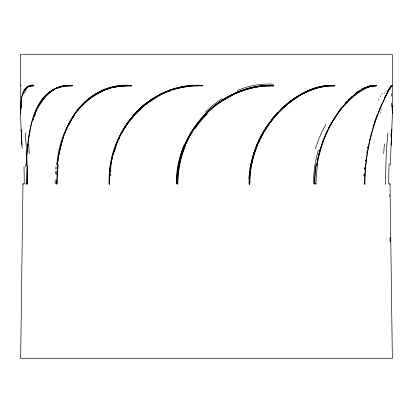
<?xml version="1.0" encoding="UTF-8"?>
<svg xmlns="http://www.w3.org/2000/svg" width="413" height="413" viewBox="0 0 413 413"><rect width="100%" height="100%" fill="white"/><g stroke="black" fill="none" stroke-linecap="round" stroke-linejoin="round"><path stroke-width="0.62" d="M20.65 113.957C21.254 104.732 19.272 84.164 33.69 85.393M392.35 113.864L392.149 106.053M109.657 181.544L109.631 183.991L109.3 184.193C105.909 133.394 148.68 81.593 201.952 85.398M109.3 184.193C107.359 133.182 148.897 82.208 202.411 85.899L201.885 85.321M176.924 183.486L177.316 184.193L176.847 183.692L177.234 175.623M364.426 184.028L364.906 184.193L364.664 181.88L364.999 172.221L366.522 157.162L368.768 144.411L371.715 132.336L375.737 119.507L380.492 107.163L387.662 92.037L390.837 86.673L392.293 85.321L391.586 85.357A77.061 3.087 -65.6 0 0 391.338 85.357M364.906 184.193C364.87 161.085 369.227 138.04 377.224 116.378C380.239 108.216 383.698 100.209 387.771 92.517C387.575 91.449 393.522 84.293 391.627 85.775M56.364 183.548L56.364 180.089M176.847 183.692L177.12 176.232L178.096 168.184M116.678 143.089C111.644 155.918 109.223 169.717 109.223 183.486L109.631 183.991L109.646 182.154M23.536 183.537L23.03 183.692L22.958 184.193L20.65 358.561L392.35 358.561L390.027 184.069M109.249 181.039L109.223 183.486L108.893 183.692M20.949 85.847L20.872 85.248M390.239 165.154L392.304 117.055L392.35 54.439L20.65 54.439L20.65 112.868M21.43 108.077L21.667 104.071M364.483 176.057L364.565 174.229M26.055 165.154C28.229 136.145 30.097 88.439 68.073 85.367M391.922 129.181L391.126 145.268M21.445 107.654L21.672 104.045M26.174 165.659C27.764 141.989 29.086 115.965 44.687 96.807M390.91 134.783L390.972 133.544M390.894 136.352L390.956 135.123M56.571 174.451L56.788 171.07M109.946 175.448L110.039 174.229M364.88 169.376L364.973 168.168M56.968 168.829L57.18 166.599M177.218 174.993L178.282 167.043M28.285 144.751L28.156 145.908L28.275 144.839M110.338 171.189L110.477 169.98M56.911 164.41C59.658 125.149 87.148 81.304 131.535 85.491M57.195 164.916L59.121 152.836L61.811 142.165M57.433 164.302L57.577 163.125M365.717 160.987L365.866 159.795L365.717 160.967M57.526 163.538L57.598 162.954M57.67 162.376L57.748 161.798M57.727 161.953L58.057 159.619M57.825 161.225L57.99 160.074M110.715 168.168L110.885 166.966M58.161 158.928L58.434 157.208M29.442 136.305L29.524 135.789M58.233 158.453L58.424 157.296M316.786 164.41L317.065 162.877M317.169 164.916C322.61 134.019 338.882 101.748 367.9 87.195M316.771 164.622L316.962 163.46M111.174 165.159L111.273 164.56M178.137 167.59L178.69 164.746M58.532 156.641L59.265 152.676L59.033 153.843M29.87 133.735L29.958 133.223M58.62 156.14L58.822 154.989M317.081 162.66L317.169 162.299M178.344 166.367L180.228 157.843L182.634 150.218M317.184 162.082L317.38 161.147M251.006 165.154C255.585 140.152 269.813 117.132 289.921 101.624M251.471 165.659C256.669 137.292 274.258 111.376 298.847 96.265M317.287 161.498L318.103 157.461M30.237 131.706L30.335 131.2M250.841 164.875L251.187 163.114M251.305 165.37L254.181 153.765L258.362 142.64M179.139 165.386L181.689 155.014L185.236 145.252M251.465 164.555L253.215 157.064L255.523 149.743M317.509 160.342L317.979 158.034M251.001 164.054L251.114 163.471M178.803 164.157L181.844 152.531M111.298 161.674L113.575 152.232L116.244 144.214M59.379 152.113L60.494 147.111M59.487 151.571L63.117 137.932L62.549 139.594M251.31 162.531L251.563 161.359M251.357 162.309L251.61 161.153M318.087 157.704L318.232 156.888M318.216 157.131L318.361 156.315M112.336 159.201L112.61 158.019M251.693 160.776L251.966 159.614M318.346 156.563L318.495 155.742M251.739 160.574L252.013 159.423M318.48 155.995L318.908 154.028M369.413 140.255L369.676 139.15M318.614 155.422L319.053 153.46M252.111 159.031L252.405 157.874M252.157 158.85L252.446 157.704M60.634 146.558L60.912 145.448M370.213 136.977L370.492 135.898M319.037 153.724L319.347 152.33M319.182 153.161L319.652 151.204M252.555 157.296L252.87 156.14M60.959 145.02L62.451 140.012M252.601 157.131L252.756 156.558M319.481 152.041L319.812 150.642M371.055 133.771L371.344 132.707M113.498 154.488L113.823 153.321M252.916 155.985L253.241 154.849M319.409 150.435L319.564 149.878M319.786 150.921L320.292 148.964M253.035 155.567L253.2 154.989M319.946 150.363L320.462 148.406M32.957 120.137L33.226 119.228M33.014 119.956L33.303 118.97M113.983 152.738L115.057 149.263M253.37 154.416L253.541 153.843M61.883 141.742L62.786 138.944M253.406 154.281L253.582 153.719M320.436 148.695L320.627 147.854M23.205 94.179L23.365 93.648M114.329 151.566L114.685 150.409M320.607 148.143L320.803 147.296M253.716 153.275L254.078 152.134M373.151 126.543L373.466 125.542M253.752 153.151L254.485 150.91M320.777 147.591C325.418 132.475 332.883 117.989 343.373 106.105M373.145 126.564L373.775 124.571M320.947 147.043C324.974 134.375 331.05 122.351 338.959 111.665M114.871 149.847L115.433 148.128M373.935 124.086L374.255 123.11M254.263 151.571L254.454 151.003M62.89 138.531L63.478 136.837M374.41 122.62L375.061 120.704M34.243 117.055L35.162 114.458M374.741 121.644L375.066 120.689M182.035 151.87L183.047 149.067M34.233 116.074L34.893 114.2M63.246 137.477L63.87 135.717M254.645 150.44L254.867 149.795M34.413 116.543L35.079 114.669M375.221 120.235L376.207 117.452M34.367 115.681L34.671 114.819M115.635 147.56L116.234 145.851M63.612 136.424L67.329 127.127M255.064 149.243L255.265 148.685M255.038 149.315L255.239 148.752M255.704 149.243L258.734 141.804L262.823 133.74M376.708 116.079L376.377 116.977L377.038 115.196M23.613 92.915L23.789 92.445M63.984 135.381L64.593 133.719M182.861 149.516L187.827 138.174L194.828 126.605M255.446 148.19L255.673 147.58M34.986 113.957L35.306 113.105M64.366 134.344L65.388 131.67M183.264 148.494L183.48 147.926M255.884 147.028L256.096 146.481M378.04 112.573L378.37 111.727M64.764 133.311L67.097 127.638M183.702 147.353L188.147 137.586L193.516 128.526M116.678 143.099L120.075 135.402M256.313 145.928L256.53 145.381M35.59 112.372L36.318 110.596M35.632 112.264L35.967 111.433M117.54 142.475L118.004 141.354M256.752 144.839L257.206 143.75M379.692 108.454L380.022 107.664M65.579 131.262L66.441 129.233M256.788 144.751L257.268 143.6M185.267 145.123L186.242 142.95M257.438 143.208L258.151 141.592M36.494 111.112L36.845 110.302M381.003 105.361L381.648 103.89M185.509 144.555L189.273 136.837L193.651 129.527M118.056 139.754L118.541 138.66M185.277 143.559L185.525 142.996M36.664 109.806L37.387 108.216M258.6 142.103C267.392 122.651 282.11 105.728 300.664 95.052M66.885 128.231L67.551 126.646M118.959 139.155L119.46 138.056M185.778 142.433C190.625 131.768 197.404 121.985 205.648 113.663M258.393 141.06L258.889 139.992M186.087 143.296C191.983 130.188 200.78 118.402 211.637 108.98M186.516 142.32L188.436 138.438M67.34 127.235C71.661 117.462 77.871 108.438 85.842 101.288M119.042 137.565L119.553 136.476M258.796 140.188L259.328 139.062M24.305 91.216L24.501 90.803M259.137 139.46L259.395 138.933M37.48 108.015L40.52 102.455L44.176 97.406M68.011 125.666L74.314 114.592M67.804 126.249C76.988 106.234 95.408 89.528 117.767 86.694M37.95 107.938L38.729 106.415M120.064 135.423L121.154 133.275M259.911 137.875L260.18 137.353M68.635 125.526L69.415 123.977M385.535 95.635L385.809 95.093M261.011 135.732L260.438 136.837L260.985 135.789M386.852 93.08L387.802 91.314M121.143 133.291C127.725 120.684 137.183 109.543 148.783 101.288M329.001 127.627C339.316 110.328 353.936 86.9 376.573 85.821C360.652 85.79 349.006 99.476 339.538 110.601M38.533 105.919L39.751 103.72M69.947 122.955L71.325 120.446M261.259 135.273L261.816 134.246M189.02 137.328L189.619 136.223M122.134 132.718L123.301 130.622M387.802 91.314L388.654 89.802L388.024 90.917M24.708 90.406L24.919 90.024M262.1 133.735L262.673 132.718M387.704 90.824L387.926 90.426M70.788 121.386L71.31 120.457M39.364 105.248L42.663 100.101L45.967 96.146M263.112 133.234L269.436 123.43M190.228 135.128L196.433 125.521L201.234 119.45L206.5 113.761L206.5 112.806C224.042 95.501 248.435 84.267 273.339 85.321L273.767 85.821L264.335 86.049M39.54 104.938L43.158 99.44L47.614 94.525M388.354 89.673L388.767 88.965L388.359 89.667M262.962 132.206L263.85 130.699M197.497 123.337L197.951 122.568M388.85 89.461L389.041 89.136M123.466 129.119L128.004 122.129L133.91 114.7A95.542 91.908 47.3 0 1 144.865 103.957M123.89 129.61L124.514 128.567M71.888 119.455L74.288 115.619M264.155 130.198L264.459 129.703M264.067 130.343L264.718 129.284M40.175 103.013L40.608 102.316M125.764 126.564L125.134 127.576L127.756 123.575M72.936 117.726L74.066 115.955M25.141 89.657L25.369 89.301M40.83 101.965C47.221 91.17 59.947 83.922 72.487 85.553M265.704 127.725L266.344 126.75M266.086 127.142L266.788 126.084M390.218 87.257L390.068 87.479L390.724 86.549L390.486 86.869M193.986 129.016L195.7 126.533M266.994 125.779L267.655 124.819M127.075 124.571L129.847 120.689M74.913 113.725C85.197 98.439 102.114 87.633 120.544 85.754M268.228 124.003L269.689 121.985M195.509 125.65L201.157 118.505L208.358 111.025M128.433 122.62L129.837 120.704M196.397 125.562L201.57 119.058L206.5 113.761M338.01 112.016L338.629 111.174M25.606 88.96L26.225 88.17M270.123 122.491L278.3 112.764M339.249 110.348L339.878 109.528M77.556 111.087L78.233 110.209M130.198 120.235L136.755 112.573L144.545 105.361M130.57 119.749L134.339 115.196A95.491 91.908 47 0 1 144.405 105.191M271.098 120.137L271.811 119.228M271.243 119.956L272.022 118.97M340.508 108.722L341.138 107.927M272.812 117.994L274.423 116.074M273.272 117.437L276.297 113.957M79.714 108.418L80.39 107.638M343.983 105.093C352.48 95.914 362.944 85.155 376.382 85.321L373.868 85.646M79.642 108.5L80.731 107.261M44.134 97.463L47.944 93.514M275.244 115.134L277.768 112.372M345 103.4L345.655 102.682M44.671 96.859C50.154 90.726 57.996 86.394 66.287 86.028M345.511 102.842L346.553 101.722M81.469 106.446L82.218 105.645M81.779 106.105L82.486 105.356M346.306 101.985L346.966 101.288M82.595 105.243C88.449 99.166 95.491 94.205 103.26 90.896M46.333 95.77L51.098 91.701M279.9 111.112C286.126 104.923 293.013 99.265 300.778 95.124M83.209 104.618C88.774 98.991 95.372 94.36 102.625 91.175M348.293 99.941L348.954 99.285M281.253 108.862L284.867 105.552M349.981 98.299L350.658 97.664M281.934 108.216L284.454 105.919M208.348 111.03L211.224 108.438M47.898 94.267L48.182 94.009M351.339 97.045L352.015 96.441M48.228 93.266C53.334 88.769 59.9 86.018 66.674 85.46M211.606 109.001L213.418 107.468M211.198 108.454L212.199 107.597M48.471 93.761L50.882 91.856M86.616 100.607C98.805 89.884 115.294 84.495 131.458 85.398L121.329 85.558M285.786 104.763L287.655 103.209M212.168 107.623L214.187 105.965M213.382 107.494L216.159 105.274M213.154 106.802L221.451 100.653M287.03 103.72L289.224 101.965M354.266 94.531L354.927 93.999M145.464 104.618L146.393 103.89M288.594 102.455L298.423 95.785M215.147 105.201L218.281 102.847M216.107 105.31L217.088 104.566M289.673 101.619L291.475 100.261L290.499 100.989M356.068 93.121L356.734 92.62M217.031 104.603L218.023 103.864M217.966 103.911L218.973 103.178M291.929 99.931L293.757 98.645M218.905 103.224L220.888 101.841M148.773 101.293L150.719 99.946M292.389 99.605L293.323 98.944M357.405 92.135L358.071 91.665M357.565 92.016L358.221 91.557M219.257 102.156L224.626 98.635M219.855 102.553L228.895 96.916M149.738 100.612L151.69 99.301M294.216 98.33L295.605 97.406M294.262 98.299L297.107 96.446M358.732 91.211L359.351 90.798M221.781 101.237L230.062 96.291M151.679 99.306L160.848 94.081M296.069 97.101L299.797 94.825M222.437 100.008L225.684 97.995M223.552 100.085L224.089 99.75M359.971 90.401L360.58 90.019M224.62 99.414L235.167 93.756M52.792 90.581L53.122 90.385M154.121 98.537L161.313 94.567M298.062 95.857L299.389 95.207M52.91 90.514L53.53 90.142M225.575 98.067C239.896 89.492 256.633 84.727 273.339 85.321M299.43 95.77L301.748 94.577M299.017 95.279L301.325 94.097M156.129 97.334L157.146 96.756M300.266 94.556L302.151 93.514M301.134 94.789L302.543 94.009M28.425 86.916L28.765 86.725L28.497 86.875M227.666 96.854L237.537 92.042M362.093 89.131L362.728 88.78M300.948 94.174L302.301 93.56M301.356 94.66L302.719 94.045M54.118 89.812L54.454 89.631M362.402 88.96L363.001 88.635M301.913 93.643L303.276 93.044M302.326 94.133L303.689 93.529M229.804 96.43C243.216 89.223 258.492 85.124 273.767 85.821M303.018 93.761C312.817 88.687 323.807 85.212 334.948 85.821L334.613 85.321L328.361 85.383L317.633 87.267M302.626 93.266L303.101 93.018M230.619 96.002L231.177 95.713M302.884 93.126C312.558 88.315 323.24 84.701 334.184 85.398L334.515 85.899L334.948 85.821M303.297 93.617L304.67 93.023M54.795 89.451L55.136 89.28M303.57 92.77L305.992 91.583M363.357 88.449L364.602 87.83M231.724 95.434C240.443 91.015 249.86 87.923 259.555 86.57M304.267 93.111L305.646 92.538M160.838 94.087L166.222 91.665M161.302 94.572L167.745 91.727M304.83 92.14L310.452 89.657M305.243 92.626L306.627 92.068M364.194 88.026L366.527 86.993M306.219 92.156L307.608 91.609M306.477 91.361L307.928 90.705M162.975 93.075L164.049 92.589M307.195 91.701L308.526 91.201M29.39 86.436L29.086 86.57L29.462 86.405M56.519 88.625L57.221 88.32M236.081 93.359C244.656 89.554 253.819 87.019 263.174 86.147M308.108 91.288L309.445 90.803M308.413 90.499L310.844 89.502M309.027 90.896L316.554 88.175M309.765 90.581C317.571 87.365 326.038 85.403 334.515 85.899L326.172 86.162L317.034 88.036M166.207 91.671L170.528 90.039M104.179 90.514L105.098 90.148M57.417 88.243L58.094 87.974M167.75 91.727L170.987 90.53M56.333 183.486C55.425 183.351 56.029 184.663 56.576 184.002M311.33 89.316L316.182 87.68M311.371 89.301C318.624 86.565 326.404 84.944 334.184 85.398M168.819 91.314L169.903 90.917M367.049 86.792L367.637 86.575M106.027 89.797L107.912 89.131M367.095 86.771L367.663 86.57M58.656 87.768L59.389 87.515M106.497 89.621L107.488 89.275M170.512 90.039L171.617 89.667M367.864 87.076L372.376 85.961L375.975 85.899M171.601 89.673L173.816 88.965M172.082 90.158L173.171 89.807M108.485 88.94L110.498 88.325M26.22 183.511C25.296 183.336 25.673 184.719 26.37 184.002M173.181 89.802L177.631 88.521M22.958 184.193L23.587 184.002M59.761 87.396L60.515 87.164M173.806 88.971L180.543 87.226L187.311 86.049A77.061 70.133 5.5 0 1 200.821 85.346M60.164 87.267L60.871 87.06M316.663 87.541L317.148 87.401M30.201 86.152L33.143 85.832M370.239 85.816L368.226 86.379L370.513 85.754M61.274 86.952L62.043 86.761M177.616 88.527L179.872 87.974M30.34 86.111L33.458 85.852M61.583 86.875L62.239 86.715M112.548 87.773L113.585 87.525M112.739 87.726L113.725 87.489M178.762 88.237L179.892 87.969M179.412 87.479L180.543 87.226M181.002 87.721L182.164 87.479M114.628 87.288L115.666 87.076M114.711 87.272L115.712 87.066M182.138 87.484L183.31 87.257M183.279 87.262L186.676 86.699M332.408 85.718L334.613 85.321M63.566 86.431L64.918 86.203M63.602 86.425L65.192 86.162M371.07 85.641L374.276 85.321L375.882 85.646M116.714 86.875L118.562 86.57M184.456 87.055L185.566 86.869M371.215 85.61L375.789 85.398M117.488 86.606L125.273 85.899M118.825 86.529L120.952 86.25M186.65 86.704L190.021 86.281M119.181 86.482L121.675 86.178M260.562 86.436L262.575 86.203M66.003 86.059L71.841 85.852M190.001 86.281L199.02 85.821M65.791 85.945L67.68 85.904M263.582 86.111L265.59 85.961M122.3 86.111L131.396 85.883M66.483 85.878L69.09 85.837M123.105 86.038L124.184 85.961M66.87 85.326L69.492 85.321M266.591 85.909L273.571 85.899L273.138 85.398M124.974 85.821L128.557 85.821M67.882 85.785L70.525 85.821M126.063 85.775L130.766 85.852M68.274 85.259L70.21 85.321M196.764 85.847L197.894 85.827M69.296 85.744L71.97 85.858M69.694 85.243L71.656 85.357M200.093 85.754L202.349 85.821M129.352 85.749L131.861 85.894M70.411 85.254L72.383 85.398L71.862 85.321L72.673 85.894M70.731 85.754L72.182 85.821M33.861 85.894C25.152 84.175 21.677 94.474 21.27 101.304C19.674 116.972 21.631 132.723 22.106 148.396M389.34 183.496L390.017 184.007M389.5 184.028L390.042 184.193M364.101 183.496L364.653 183.692M314.871 183.496L315.651 184.193L314.918 183.579M249.245 183.609L249.777 184.193L249.597 183.991M131.561 85.821L131.138 85.321M33.252 85.821L33.086 85.321M392.154 105.325L392.35 112.811M21.874 145.268L21.078 129.181M389.516 194.941L389.536 196.227M390.079 237.454L390.135 241.966M391.643 93.534L391.648 96.084M391.658 103.085L391.663 106.27M26.948 184.193A99.172 22.829 90 0 1 27.31 166.547M26.84 183.687A99.115 22.565 90 0 1 27.196 166.052M25.343 166.867A98.841 24.956 89.8 0 1 25.389 165.685M57.149 184.193A99.146 57.99 90 0 1 58.207 165.252M56.87 183.687A99.089 57.748 90 0 1 57.928 164.751M55.192 183.486A98.815 59.797 89.8 0 1 55.223 179.861M55.45 173.863A98.815 59.797 89.8 0 1 55.6 171.478M55.791 169.098A98.815 59.797 89.8 0 1 56.013 166.718M56.271 164.338A98.815 59.797 89.8 0 1 56.344 163.744M146.641 104.184A91.232 86.374 16 0 1 155.371 98.304M146.176 103.632A91.103 87.076 24 0 1 153.899 98.211M187.321 86.126A76.777 69.761 5.4 0 1 200.816 85.434M177.879 184.193A98.867 97.592 90 0 1 185.7 145.309M205.08 112.351A94.195 90.653 -45 0 1 222.003 98.759M176.81 181.498A98.573 98.433 55.3 0 1 185.576 143.063M237.052 90.571A79.704 70.267 -39.7 0 1 273.37 84.185M176.294 183.486A98.521 98.371 55.9 0 1 184.497 143.889M195.008 128.784A98.206 94.928 -44.6 0 1 207.502 113.818M249.483 184.193A99.172 96.508 -90 0 1 251.187 165.603M249.024 183.692A99.115 96.508 -90 0 1 250.727 165.097M249.917 183.991A98.898 95.625 -89.4 0 1 251.62 165.432M249.266 183.991A98.95 96.306 -90 0 1 251.145 164.493M249.607 177.833A98.841 95.635 -89.4 0 1 249.757 175.587M249.953 173.346A98.841 95.635 -89.4 0 1 250.201 171.111M250.851 166.645A98.841 95.635 -89.4 0 1 251.042 165.525M314.861 184.193A99.146 80.416 -90 0 1 316.42 164.73M314.479 183.692A99.089 80.52 -90 0 1 316.038 164.224M313.513 183.991A98.614 79.817 -90 0 1 318.299 150.255M315.48 148.742A98.826 74.381 -88.1 0 1 325.867 124.463M316.084 183.986A98.872 78.563 -89.7 0 1 317.597 164.823M380.136 112.95A91.232 8.09 -71.9 0 1 380.43 112.259M381.282 110.235A91.232 8.09 -71.9 0 1 381.56 109.574M390.92 85.734A77.061 3.087 -65.6 0 1 391.018 85.625M390.579 86.493A76.777 3.041 -65.4 0 1 390.703 86.322M391.147 85.775A76.777 3.041 -65.4 0 1 391.555 85.429M385.572 184.239A98.867 15.828 -90 0 1 387.859 132.924M384.353 143.941A98.769 7.191 -84.6 0 1 383.698 153.719M388.757 183.692A99.115 16.081 -90 0 1 389.087 163.698M25.141 132.924A98.867 15.828 90 0 1 27.428 184.239M29.302 153.719A98.769 7.191 84.6 0 1 28.647 143.941M24.006 166.733A99.115 16.081 90 0 1 24.243 183.692M26.065 88.268A78.14 24.326 64.3 0 1 33.386 85.439M110.333 175.484A98.217 83.834 90 0 1 110.426 174.281M110.72 171.271A98.217 83.834 90 0 1 110.86 170.068M109.641 181.039A98.155 83.653 90 0 1 110.854 166.563M110.607 166.511A99.43 85.728 89.7 0 1 111.427 161.705M197.853 123.466A52.874 48.311 -10.8 0 1 198.472 122.46M177.6 181.72A98.898 97.628 90 0 1 179.304 165.417M248.915 178.715A98.893 96.306 -90 0 1 249.142 175.164M249.364 172.804A98.893 96.306 -90 0 1 249.493 171.627M249.798 169.273A98.893 96.306 -90 0 1 250.686 163.987M363.832 175.953A98.217 51.166 -90 0 1 363.92 174.11M364.24 169.216A98.217 51.166 -90 0 1 364.395 167.384M378.607 100.127A95.491 18.946 -79.1 0 1 378.989 99.347M380.497 96.451A95.491 18.946 -79.1 0 1 380.863 95.78M381.942 93.911A95.491 18.946 -79.1 0 1 382.293 93.333M384.415 93.323A91.103 10.908 -74.3 0 1 384.715 92.775M385.582 91.263A91.103 10.908 -74.3 0 1 385.861 90.803M24.568 93.07A83.441 25.229 67.4 0 1 26.303 89.167M26.458 88.604A78.584 24.357 65.3 0 1 33.112 84.918M367.105 151.566L366.909 152.722L367.105 151.581M367.957 146.976L367.735 148.117L367.957 146.992M384.978 96.756L384.694 97.334L384.978 96.756M386.594 93.565L386.336 94.061L386.599 93.56M389.407 88.527L389.227 88.821L389.913 87.716L389.407 88.527M391.034 86.172L391.601 85.858L391.034 86.172"/></g></svg>
